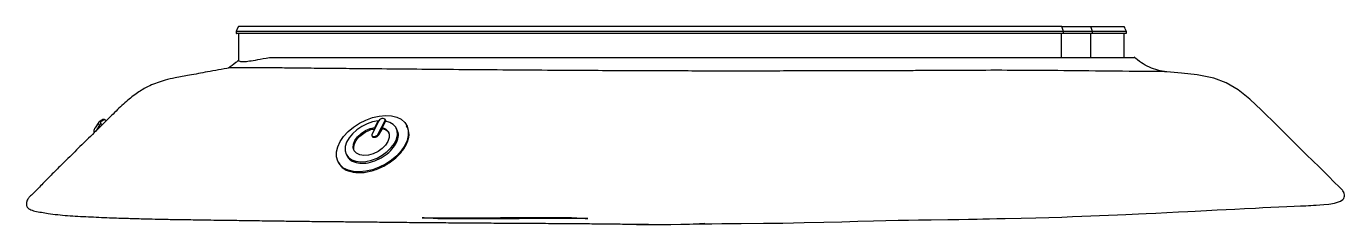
# Paper-space layout '_Inferior' of a CAD drawing. Header units: millimetres. Extents: x -61 to 65, y -11 to 8.
import ezdxf

# ---------------------------------------------------------------- set-up
doc = ezdxf.new("R2010")
doc.units = ezdxf.units.MM

psp = doc.layouts.new('_Inferior')

# ---------------------------------------------------------------- linework, layer by layer
at = {"color": 7, "linetype": 'Continuous', "lineweight": 25}
for p, q in [((-41.01, 7.78), (-41.01, 7.58)), ((-40.81, 7.58), (-40.81, 4.99)), ((37.71, 5.25), (37.71, 7.58)), ((37.89, 7.78), (37.72, 8.25)), ((37.89, 7.58), (37.89, 7.78)), ((40.67, 7.78), (40.49, 8.25)), ((40.49, 5.25), (40.49, 7.58)), ((40.67, 7.58), (40.67, 7.78)), ((43.68, 5.25), (43.68, 7.58)), ((43.89, 7.58), (43.89, 7.78)), ((-54.12, -0.88), (-54.46, -1.42)), ((-53.41, -0.74), (-53.48, -0.67)), ((-27.42, -0.76), (-28.06, -1.99)), ((-27.79, -1.37), (-27.47, -0.76)), ((-27.45, -0.8), (-27.47, -0.76)), ((-27.47, -2), (-26.83, -0.77)), ((-26.79, -0.77), (-27.1, -1.38)), ((-26.74, -0.76), (-26.82, -0.6)), ((-24.73, -1.21), (-24.76, -1.15)), ((-28.07, -2.16), (-28.03, -2.23)), ((-27.76, -1.41), (-27.79, -1.37)), ((-27.43, -2.08), (-27.47, -2)), ((-27.05, -1.49), (-27.1, -1.38)), ((-25.69, -1.56), (-25.77, -1.41)), ((-31.28, -4.69), (-31.24, -4.76)), ((-30.5, -3.98), (-30.42, -4.12)), ((-21.58, -10.08), (-21.58, -9.98))]:
    psp.add_line(p, q, dxfattribs=at)
at = {"color": 8, "linetype": 'Continuous', "lineweight": 25}
for p, q in [((-53.96, -1.28), (-54.06, -1.18)), ((-53.9, -1.02), (-53.8, -1.13)), ((-26.81, -0.82), (-26.83, -0.77))]:
    psp.add_line(p, q, dxfattribs=at)
at = {"color": 7, "linetype": 'Continuous', "lineweight": 25, "flags": 128}
for points in [[(-40.81, 8.25), (-40.91, 8.01), (-41.01, 7.78)], [(-5.57, -10.56), (-4.17, -10.59), (-2.84, -10.61), (-2.25, -10.62), (-1.66, -10.63), (-1.04, -10.63), (-0.41, -10.63), (0.45, -10.62), (1.4, -10.6), (2.21, -10.58), (2.58, -10.57), (2.84, -10.56), (3.04, -10.56), (3.3, -10.55), (3.59, -10.54), (3.68, -10.54), (3.55, -10.55), (3.35, -10.55), (3.22, -10.56), (3.18, -10.56), (3.21, -10.56), (3.33, -10.56), (3.52, -10.56), (4.35, -10.55), (5.31, -10.54), (7.15, -10.53), (9.28, -10.5), (11.13, -10.48), (13.15, -10.44), (15.04, -10.4), (16.75, -10.36), (18.28, -10.32), (19.77, -10.28), (20.96, -10.25), (22.11, -10.22), (23.12, -10.2), (24.05, -10.19), (25.27, -10.17), (26.85, -10.14), (27.9, -10.13), (28.84, -10.11), (29.66, -10.1), (30.21, -10.09), (30.83, -10.08), (31.54, -10.06), (32.34, -10.05), (33.87, -10.02), (35.27, -9.98), (36.5, -9.95), (37.75, -9.91), (38.74, -9.87), (39.65, -9.84), (40.49, -9.81), (41.33, -9.78), (42.19, -9.74), (43.03, -9.71), (43.83, -9.67), (44.44, -9.64), (45.06, -9.61), (45.77, -9.58), (46.7, -9.53), (47.75, -9.47), (48.86, -9.42), (49.76, -9.38), (50.44, -9.35), (51.53, -9.29), (52.55, -9.24), (53.4, -9.2), (54.23, -9.15), (55.16, -9.1), (56.2, -9.05), (56.92, -9.01), (57.67, -8.97), (58.43, -8.93), (59.18, -8.9), (59.89, -8.87), (60.5, -8.85), (61, -8.83), (61.25, -8.81), (61.49, -8.8), (61.73, -8.79), (62, -8.77), (62.34, -8.75), (62.74, -8.73), (63.2, -8.69), (63.75, -8.6), (64.31, -8.41), (64.53, -8.24), (64.62, -8.14), (64.68, -8.03), (64.71, -7.91), (64.71, -7.79), (64.68, -7.68), (64.64, -7.58), (64.62, -7.54), (64.6, -7.51), (64.54, -7.42), (64.49, -7.34), (64.38, -7.22), (64.16, -6.99), (63.74, -6.61), (63.13, -6), (62.27, -5.14), (61.06, -3.97), (59.69, -2.62), (58.26, -1.19), (56.79, 0.28), (55.67, 1.33), (54.54, 2.21), (53.4, 2.88), (52.22, 3.32), (50.65, 3.63), (49.14, 3.8), (47.75, 3.93), (47.75, 3.93)], [(-54.06, -0.81), (-54.07, -0.81), (-54.08, -0.82)], [(-28.02, -0.43), (-27.39, -0.29), (-26.78, -0.23), (-26.21, -0.27), (-25.7, -0.39), (-25.28, -0.6), (-24.94, -0.89), (-24.71, -1.25), (-24.6, -1.67), (-24.6, -2.13), (-24.71, -2.61), (-24.94, -3.11), (-25.28, -3.6), (-25.7, -4.07), (-26.21, -4.49), (-26.78, -4.87), (-27.39, -5.17), (-28.02, -5.41), (-28.65, -5.55), (-29.27, -5.61), (-29.83, -5.57), (-30.34, -5.45), (-30.77, -5.24), (-31.1, -4.95), (-31.33, -4.59), (-31.45, -4.17), (-31.45, -3.71), (-31.33, -3.23), (-31.1, -2.73), (-30.77, -2.24), (-30.34, -1.77), (-29.83, -1.35), (-29.27, -0.97), (-28.65, -0.67), (-28.02, -0.43)], [(-27.47, -0.76), (-28, -0.85), (-28.53, -1.03), (-29.04, -1.28), (-29.51, -1.6), (-29.92, -1.97), (-30.25, -2.37), (-30.48, -2.79), (-30.61, -3.2), (-30.62, -3.59), (-30.52, -3.93), (-30.31, -4.23), (-30, -4.45), (-29.61, -4.59), (-29.15, -4.65), (-28.64, -4.61), (-28.11, -4.49), (-27.58, -4.29), (-27.08, -4.02), (-26.62, -3.68), (-26.23, -3.3), (-25.93, -2.89), (-25.73, -2.48), (-25.64, -2.07), (-25.66, -1.69), (-25.8, -1.36), (-26.04, -1.09), (-26.37, -0.89), (-26.79, -0.77)], [(-26.83, -0.77), (-26.81, -0.68), (-26.83, -0.59), (-26.89, -0.54), (-27, -0.51), (-27.12, -0.53), (-27.24, -0.58), (-27.35, -0.66), (-27.42, -0.76)], [(-27.1, -1.38), (-26.78, -1.52), (-26.54, -1.73), (-26.42, -2.01), (-26.42, -2.34), (-26.54, -2.7), (-26.77, -3.05), (-27.1, -3.38), (-27.49, -3.66), (-27.94, -3.88), (-28.4, -4.01), (-28.84, -4.04), (-29.23, -3.99), (-29.54, -3.84), (-29.75, -3.61), (-29.85, -3.32), (-29.83, -2.98), (-29.69, -2.63), (-29.44, -2.27), (-29.1, -1.95), (-28.69, -1.68), (-28.25, -1.48), (-27.79, -1.37)], [(-28.06, -1.99), (-28.09, -2.08), (-28.07, -2.17), (-28, -2.22), (-27.9, -2.24), (-27.78, -2.23), (-27.65, -2.18), (-27.55, -2.1), (-27.47, -2)]]:
    psp.add_lwpolyline(points, dxfattribs=at)
at = {"color": 8, "linetype": 'Continuous', "lineweight": 25}
psp.add_arc((-54, -0.91), 0.121, 46.1226, 122.578, dxfattribs=at)
at = {"color": 7, "linetype": 'Continuous', "lineweight": 25}
for centre, radius, start, end in [((-53.75, -1.33), 0.341, 115.7146, 152.7346), ((-0.25, -17.08), 31.05, 149.7619, 151.1037)]:
    psp.add_arc(centre, radius, start, end, dxfattribs=at)
for points, knots in [([(37.89, 7.78), (37.05, 7.78), (35.35, 7.78), (32.82, 7.78), (30.83, 7.78), (29.34, 7.78), (28.15, 7.78), (26.87, 7.78), (25.55, 7.78), (24.2, 7.78), (22.9, 7.78), (21.4, 7.78), (19.69, 7.78), (17.8, 7.78), (15.74, 7.78), (13.41, 7.78), (10.81, 7.78), (7.99, 7.78), (5.11, 7.78), (2.23, 7.78), (-0.62, 7.78), (-4.08, 7.78), (-8.1, 7.78), (-12.65, 7.78), (-17.12, 7.78), (-21.14, 7.78), (-24.69, 7.78), (-27.78, 7.78), (-30.66, 7.78), (-33.31, 7.78), (-35.64, 7.78), (-37.58, 7.78), (-39.11, 7.78), (-40.22, 7.78), (-40.84, 7.78), (-41.06, 7.78), (-41, 7.78), (-41, 7.78)], [0, 0, 0, 0, 0.051578, 0.103485, 0.155754, 0.186558, 0.216999, 0.247156, 0.276979, 0.296022, 0.314785, 0.333357, 0.351906, 0.370243, 0.388176, 0.406208, 0.427902, 0.450384, 0.473428, 0.496681, 0.519861, 0.542946, 0.581813, 0.620871, 0.659953, 0.698863, 0.729218, 0.759357, 0.789266, 0.818881, 0.84878, 0.878592, 0.908385, 0.93813, 0.967828, 0.997181, 1, 1, 1, 1]), ([(37.89, 7.58), (37.05, 7.58), (35.35, 7.58), (32.82, 7.58), (30.83, 7.58), (29.34, 7.58), (28.15, 7.58), (26.87, 7.58), (25.55, 7.58), (24.2, 7.58), (22.9, 7.58), (21.4, 7.58), (19.69, 7.58), (17.8, 7.58), (15.74, 7.58), (13.41, 7.58), (10.81, 7.58), (7.99, 7.58), (5.11, 7.58), (2.23, 7.58), (-0.62, 7.58), (-4.08, 7.58), (-8.1, 7.58), (-12.65, 7.58), (-17.12, 7.58), (-21.14, 7.58), (-24.69, 7.58), (-27.78, 7.58), (-30.66, 7.58), (-33.31, 7.58), (-35.64, 7.58), (-37.58, 7.58), (-39.11, 7.58), (-40.22, 7.58), (-40.84, 7.58), (-41.06, 7.58), (-41, 7.58), (-41, 7.58)], [0, 0, 0, 0, 0.051578, 0.103485, 0.155754, 0.186558, 0.216999, 0.247156, 0.276979, 0.296022, 0.314785, 0.333357, 0.351906, 0.370243, 0.388176, 0.406208, 0.427902, 0.450384, 0.473428, 0.496681, 0.519861, 0.542946, 0.581813, 0.620871, 0.659953, 0.698863, 0.729218, 0.759357, 0.789266, 0.818881, 0.84878, 0.878592, 0.908385, 0.93813, 0.967828, 0.997181, 1, 1, 1, 1]), ([(37.72, 8.25), (36.87, 8.25), (35.17, 8.25), (32.64, 8.25), (30.65, 8.25), (29.16, 8.25), (27.97, 8.25), (26.69, 8.25), (25.38, 8.25), (24.04, 8.25), (22.75, 8.25), (21.27, 8.25), (19.58, 8.25), (17.71, 8.25), (15.69, 8.25), (13.38, 8.25), (10.81, 8.25), (8.01, 8.25), (5.15, 8.25), (2.28, 8.25), (-0.56, 8.25), (-4.01, 8.25), (-8.02, 8.25), (-12.56, 8.25), (-17.01, 8.25), (-21.02, 8.25), (-24.56, 8.25), (-27.64, 8.25), (-30.52, 8.25), (-33.14, 8.25), (-35.46, 8.25), (-37.4, 8.25), (-38.92, 8.25), (-40.03, 8.25), (-40.64, 8.25), (-40.86, 8.25), (-40.8, 8.25), (-40.8, 8.25)], [0, 0, 0, 0, 0.051795, 0.103956, 0.156523, 0.187482, 0.21803, 0.248241, 0.278055, 0.297053, 0.315741, 0.334205, 0.352619, 0.370801, 0.388552, 0.406406, 0.427956, 0.450362, 0.473386, 0.496641, 0.519836, 0.542942, 0.581861, 0.620998, 0.660165, 0.699138, 0.729523, 0.759673, 0.789571, 0.81915, 0.84899, 0.878728, 0.908452, 0.93813, 0.96776, 0.997072, 1, 1, 1, 1]), ([(37.72, 8.25), (38.2, 8.25), (38.68, 8.25), (39.61, 8.25), (40.05, 8.25), (40.49, 8.25), (40.49, 8.25), (40.49, 8.25), (40.49, 8.25)], [-0.000026, -0.000026, -0.000026, -0.000026, 0.515638, 0.515638, 0.999948, 0.999948, 0.999948, 0.999974, 0.999974, 0.999974, 0.999974]), ([(40.67, 7.78), (40.23, 7.78), (39.79, 7.78), (38.86, 7.78), (38.38, 7.78), (37.89, 7.78)], [0, 0, 0, 0, 0.48431, 0.48431, 1, 1, 1, 1]), ([(40.67, 7.58), (40.23, 7.58), (39.79, 7.58), (38.86, 7.58), (38.38, 7.58), (37.89, 7.58)], [0, 0, 0, 0, 0.48431, 0.48431, 1, 1, 1, 1]), ([(40.49, 8.25), (40.74, 8.25), (40.99, 8.25), (42, 8.25), (42.73, 8.25), (43.4, 8.25), (43.56, 8.25), (43.64, 8.25)], [0.6762477, 0.6762477, 0.6762477, 0.6762477, 0.7344692, 0.7344692, 0.9167621, 0.9167621, 0.9999946, 0.9999946, 0.9999946, 0.9999946]), ([(43.87, 7.78), (43.87, 7.78), (43.91, 7.78), (43.76, 7.78), (43.41, 7.78), (42.72, 7.78), (41.73, 7.78), (41.03, 7.78), (40.67, 7.78)], [0, 0, 0, 0, 0.027722, 0.161287, 0.296065, 0.524236, 0.759687, 1, 1, 1, 1]), ([(43.87, 7.58), (43.87, 7.58), (43.91, 7.58), (43.76, 7.58), (43.41, 7.58), (42.72, 7.58), (41.73, 7.58), (41.03, 7.58), (40.67, 7.58)], [0, 0, 0, 0, 0.027722, 0.161287, 0.296065, 0.524236, 0.759687, 1, 1, 1, 1]), ([(43.89, 7.78), (43.85, 7.86), (43.79, 8.01), (43.72, 8.17), (43.69, 8.25)], [0, 0, 0, 0, 0.500003, 1, 1, 1, 1]), ([(-37.85, 5.25), (-38.25, 5.18), (-38.99, 5.06), (-39.78, 4.91), (-40.34, 4.85), (-40.68, 4.89), (-40.82, 4.95), (-40.8, 4.98), (-40.79, 4.99)], [0, 0, 0, 0, 0.212776, 0.391707, 0.572032, 0.756611, 0.942433, 1, 1, 1, 1]), ([(44.69, 5.25), (44.68, 5.25), (44.64, 5.25), (44.32, 5.25), (43.79, 5.25), (43.13, 5.25), (41.53, 5.25), (38.96, 5.25), (35.79, 5.25), (32.79, 5.25), (30.47, 5.25), (28.72, 5.25), (27.69, 5.25), (26.75, 5.25), (25.93, 5.25), (24.97, 5.25), (23.71, 5.25), (22.04, 5.25), (20.29, 5.25), (18.74, 5.25), (17.51, 5.25), (16.21, 5.25), (14.78, 5.25), (13.25, 5.25), (11.62, 5.25), (9.97, 5.25), (7.7, 5.25), (4.84, 5.25), (1.44, 5.25), (-1.93, 5.25), (-5.95, 5.25), (-10.58, 5.25), (-15.22, 5.25), (-19.22, 5.25), (-22.58, 5.25), (-25.51, 5.25), (-28.04, 5.25), (-30.18, 5.25), (-32.2, 5.25), (-33.85, 5.25), (-35.15, 5.25), (-36.16, 5.25), (-37.08, 5.25), (-37.59, 5.25), (-37.85, 5.25)], [0, 0, 0, 0, 0.007605, 0.021467, 0.035346, 0.049578, 0.063816, 0.126932, 0.190064, 0.253185, 0.31635, 0.347909, 0.379469, 0.395272, 0.411069, 0.427174, 0.443268, 0.464162, 0.485549, 0.496019, 0.506486, 0.51734, 0.528197, 0.540505, 0.552817, 0.565462, 0.578109, 0.604365, 0.630815, 0.657044, 0.683342, 0.726317, 0.769296, 0.798487, 0.827693, 0.856861, 0.878071, 0.899277, 0.920924, 0.942566, 0.956799, 0.971031, 0.985515, 1, 1, 1, 1]), ([(47.75, 3.93), (47.46, 3.97), (46.89, 4.04), (46.07, 4.34), (45.31, 4.77), (44.85, 5.15), (44.62, 5.34)], [0, 0, 0, 0, 0.24882, 0.498121, 0.748611, 1, 1, 1, 1]), ([(-41.65, 4.29), (-42.35, 4.17), (-43.64, 3.95), (-45.36, 3.61), (-46.72, 3.39), (-47.74, 3.15), (-48.53, 2.9), (-49.4, 2.55), (-50.35, 2.01), (-51.41, 1.19), (-52.51, 0.17), (-53.73, -1.07), (-55.05, -2.36), (-56.41, -3.68), (-57.45, -4.71), (-58.2, -5.45), (-58.69, -5.94), (-59.15, -6.41), (-59.58, -6.85), (-59.98, -7.27), (-60.4, -7.67), (-60.75, -7.99), (-60.95, -8.26), (-61.03, -8.53), (-61.03, -8.73), (-61, -8.86), (-60.95, -8.97), (-60.85, -9.08), (-60.63, -9.23), (-60.2, -9.36), (-59.59, -9.46), (-58.57, -9.63), (-57.1, -9.79), (-55.12, -9.88), (-53.17, -9.98), (-51.44, -10.03), (-49.98, -10.07), (-48.79, -10.1), (-47.55, -10.13), (-46.12, -10.15), (-44.68, -10.17), (-43.41, -10.19), (-42.3, -10.21), (-41.3, -10.22), (-40.27, -10.23), (-39.29, -10.25), (-38.26, -10.26), (-37.04, -10.28), (-35.61, -10.3), (-33.96, -10.32), (-32.34, -10.34), (-30.78, -10.35), (-29.3, -10.37), (-27.75, -10.38), (-26.06, -10.4), (-24.21, -10.42), (-22.22, -10.44), (-20.23, -10.45), (-18.22, -10.47), (-16.27, -10.48), (-14.4, -10.49), (-12.84, -10.5), (-11.52, -10.51), (-10.31, -10.52), (-8.98, -10.53), (-7.45, -10.54), (-5.64, -10.56), (-3.48, -10.58), (-1.91, -10.6), (-1.07, -10.61)], [0, 0, 0, 0, 0.0243932, 0.0443744, 0.0600373, 0.0716114, 0.0807068, 0.0895933, 0.1030876, 0.1182708, 0.1356387, 0.1544852, 0.1775581, 0.1984421, 0.2193073, 0.2273764, 0.2356145, 0.2441062, 0.2530928, 0.2626331, 0.2722665, 0.277114, 0.2815605, 0.2853772, 0.287036, 0.2885312, 0.2899242, 0.2912995, 0.2941869, 0.3010039, 0.3089266, 0.3168861, 0.3397904, 0.3633805, 0.3869792, 0.4079169, 0.4239006, 0.4375405, 0.4493809, 0.467082, 0.4858433, 0.4991267, 0.5130729, 0.5275806, 0.5384564, 0.5495675, 0.5611847, 0.5735235, 0.5913577, 0.6109824, 0.632529, 0.6499941, 0.6679428, 0.6855241, 0.7030196, 0.7256771, 0.7490038, 0.773246, 0.7985666, 0.8241356, 0.8467927, 0.866351, 0.8796208, 0.893295, 0.9086444, 0.9257704, 0.9464105, 0.9711673, 1, 1, 1, 1]), ([(-40.81, 5.03), (-40.89, 4.95), (-41.22, 4.64), (-41.53, 4.43), (-41.76, 4.27)], [0, 0, 0, 0, 0.242446, 1, 1, 1, 1]), ([(47.74, 3.93), (47.7, 3.93), (47.6, 3.94), (47.15, 3.94), (46.54, 3.95), (45.8, 3.95), (44.98, 3.96), (42.7, 3.98), (39.19, 4.02), (34.59, 4.06), (31.49, 4.07), (29.58, 4.06), (28.63, 4.06), (27.58, 4.05), (26.34, 4.05), (24.87, 4.04), (23.12, 4.03), (21.13, 4.03), (18.94, 4.02), (16.57, 4.01), (13.97, 4.01), (11.19, 4), (8.27, 4), (5.35, 4), (2.47, 4), (-0.62, 4.01), (-3.9, 4.02), (-7.38, 4.04), (-11.11, 4.06), (-15.1, 4.09), (-19.3, 4.12), (-23.34, 4.16), (-26.88, 4.19), (-29.91, 4.22), (-32.46, 4.24), (-34.73, 4.27), (-36.72, 4.29), (-38.36, 4.3), (-39.64, 4.31), (-40.61, 4.31), (-41.25, 4.31), (-41.58, 4.3), (-41.63, 4.29), (-41.63, 4.29)], [0, 0, 0, 0, 0.012096, 0.024903, 0.03806, 0.051515, 0.065157, 0.07885, 0.16465, 0.2409, 0.316903, 0.33415, 0.35133, 0.368406, 0.385409, 0.402475, 0.419723, 0.436965, 0.454004, 0.470741, 0.487339, 0.506029, 0.52492, 0.543925, 0.562826, 0.58138, 0.605234, 0.628873, 0.652583, 0.683149, 0.713988, 0.744849, 0.77555, 0.799503, 0.823308, 0.847027, 0.870782, 0.895196, 0.920009, 0.945271, 0.970949, 0.996941, 1, 1, 1, 1]), ([(-54.06, -0.81), (-54.07, -0.82), (-54.1, -0.83), (-54.11, -0.86), (-54.12, -0.87)], [0, 0, 0, 0, 0.399197, 1, 1, 1, 1]), ([(-53.79, -0.65), (-53.84, -0.67), (-53.92, -0.71), (-54.02, -0.78), (-54.07, -0.82)], [0, 0, 0, 0, 0.591279, 1, 1, 1, 1]), ([(-53.91, -0.82), (-53.94, -0.84), (-53.96, -0.87), (-53.96, -0.95), (-53.94, -0.99), (-53.9, -1.02)], [0, 0, 0, 0, 0.5, 0.5, 1, 1, 1, 1]), ([(-53.49, -0.68), (-53.5, -0.66), (-53.54, -0.61), (-53.66, -0.61), (-53.73, -0.62), (-53.78, -0.64), (-53.79, -0.65)], [0, 0, 0, 0, 0.143597, 0.501654, 0.888778, 1, 1, 1, 1]), ([(-31.19, -4.74), (-31.15, -4.85), (-31, -5.2), (-30.35, -5.56), (-29.39, -5.73), (-28.24, -5.6), (-27.07, -5.16), (-26, -4.49), (-25.15, -3.66), (-24.62, -2.75), (-24.46, -1.89), (-24.66, -1.43), (-24.76, -1.22)], [0, 0, 0, 0, 0.050996, 0.158328, 0.265688, 0.373058, 0.480428, 0.587797, 0.6951, 0.802482, 0.90982, 1, 1, 1, 1]), ([(-54.52, -1.89), (-54.54, -1.86), (-54.57, -1.78), (-54.56, -1.63), (-54.53, -1.5), (-54.48, -1.43), (-54.47, -1.42)], [0, 0, 0, 0, 0.231104, 0.512889, 0.893803, 1, 1, 1, 1]), ([(-30.41, -4.11), (-30.4, -4.14), (-30.34, -4.34), (-30.04, -4.55), (-29.52, -4.77), (-28.85, -4.82), (-28.01, -4.66), (-27.17, -4.3), (-26.43, -3.77), (-25.87, -3.14), (-25.57, -2.47), (-25.51, -1.92), (-25.66, -1.67), (-25.72, -1.58)], [0, 0, 0, 0, 0.012738, 0.12011, 0.187313, 0.294685, 0.402057, 0.509429, 0.616801, 0.724173, 0.831545, 0.938918, 1, 1, 1, 1]), ([(-29.7, -3.68), (-29.72, -3.65), (-29.82, -3.52), (-29.82, -3.2), (-29.68, -2.75), (-29.34, -2.29), (-28.86, -1.9), (-28.33, -1.61), (-27.97, -1.53), (-27.81, -1.5)], [0, 0, 0, 0, 0.039762, 0.204155, 0.368547, 0.53294, 0.697332, 0.861725, 1, 1, 1, 1]), ([(-28.03, -2.23), (-28.02, -2.24), (-28, -2.28), (-27.94, -2.31), (-27.85, -2.32), (-27.74, -2.31), (-27.63, -2.26), (-27.53, -2.2), (-27.46, -2.13), (-27.44, -2.09), (-27.43, -2.08)], [0, 0, 0, 0, 0.085011, 0.22567, 0.366269, 0.506833, 0.647402, 0.788014, 0.928688, 1, 1, 1, 1]), ([(-27.05, -1.49), (-26.94, -1.53), (-26.69, -1.61), (-26.48, -1.77), (-26.45, -1.91), (-26.44, -1.92)], [0, 0, 0, 0, 0.407977, 0.961925, 1, 1, 1, 1]), ([(-23.29, -9.98), (-20.8, -9.98), (-18.31, -9.98), (-15.81, -9.97), (-13.61, -9.97), (-11.4, -9.97), (-9.2, -9.96)], [0, 0, 0, 0, 0.00795902, 0.00795902, 0.00795902, 0.01500001, 0.01500001, 0.01500001, 0.01500001]), ([(-7.49, -10.05), (-9.98, -10.06), (-12.47, -10.06), (-14.97, -10.07), (-17.17, -10.07), (-19.38, -10.08), (-21.58, -10.08)], [0, 0, 0, 0, 0.00795902, 0.00795902, 0.00795902, 0.01500003, 0.01500003, 0.01500003, 0.01500003]), ([(-9.2, -9.96), (-8.97, -9.97), (-8.74, -9.98), (-8.52, -10), (-8.17, -10.01), (-7.83, -10.03), (-7.49, -10.05)], [0, 0, 0, 0, 0.001989757, 0.001989757, 0.001989757, 0.005000837, 0.005000837, 0.005000837, 0.005000837])]:
    psp.add_open_spline(points, degree=3, knots=knots, dxfattribs=at)
at = {"color": 8, "linetype": 'Continuous', "lineweight": 25}
for points, knots in [([(-54.06, -1.18), (-54.13, -1.29), (-54.25, -1.47), (-54.37, -1.66), (-54.41, -1.73)], [0, 0, 0, 0, 0.61965, 1, 1, 1, 1]), ([(-54.06, -1.18), (-54.08, -1.14), (-54.13, -1.08), (-54.15, -0.98), (-54.15, -0.91), (-54.12, -0.88), (-54.12, -0.87)], [0, 0, 0, 0, 0.303646, 0.601775, 0.900609, 1, 1, 1, 1]), ([(-53.48, -0.68), (-53.52, -0.66), (-53.6, -0.63), (-53.81, -0.76), (-53.91, -0.82)], [0, 0, 0, 0, 0.488601, 1, 1, 1, 1])]:
    psp.add_open_spline(points, degree=3, knots=knots, dxfattribs=at)
at = {"color": 7, "linetype": 'Continuous', "lineweight": 25}
psp.add_open_spline([(-21.58, -10.08), (-22.15, -10.05), (-22.72, -10.02), (-23.29, -9.98)], degree=3, dxfattribs=at)

doc.saveas('drawing.dxf')
